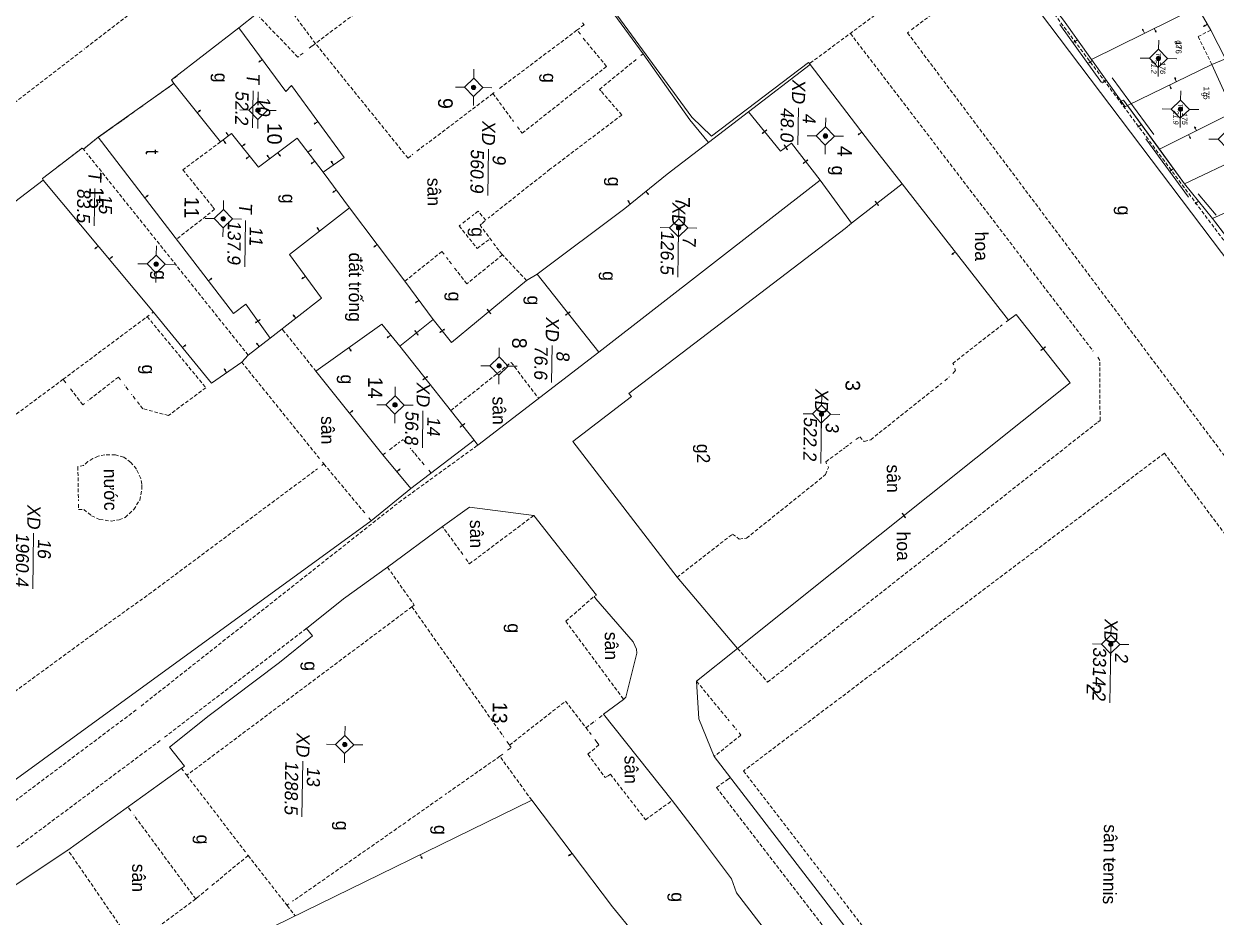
# Model space of a CAD drawing. Extents: x 601689 to 602595, y 1189742 to 1190763.
# Drawn here: x 601821 to 601902.7, y 1190564 to 1190625.3 of the extents above; entities that cross this region are included whole.
import ezdxf
from ezdxf.enums import TextEntityAlignment as Align

# ---------------------------------------------------------------- set-up
doc = ezdxf.new("R2010")
doc.units = 0
doc.header["$MEASUREMENT"] = 0
doc.linetypes.add('HIDDEN', pattern=[0.375, 0.25, -0.125])
for name, color, linetype in [('10', 250, 'Continuous'), ('11', 7, 'Continuous'), ('13', 7, 'Continuous'), ('14', 7, 'Continuous'), ('15', 7, 'Continuous'), ('16', 7, 'Continuous'), ('22', 7, 'Continuous'), ('53', 7, 'Continuous'), ('57', 7, 'Continuous')]:
    doc.layers.add(name, color=color, linetype=linetype)
doc.layers.get('0').off()
doc.styles.add('TXT', font='vnshx.shx')

# ---------------------------------------------------------------- blocks, each defined once
blk = doc.blocks.new('Q')
at = {"color": 7, "linetype": 'Continuous', "lineweight": 0, "style": 'TXT'}
for s, height, p in [('%%167o v%%207 th%%184ng 10 n%%168m 2001 %%174%%213n th%%184ng 5 n%%168m 2002', 0.5, (0, 5.4)), ('Ki%%211m tra th%%184ng      n%%168m', 0.5, (21, 5.4)), ('C%%172 quan %%174o v%%207: X%%221 nghi%%214p PTCN Tr%%190c %%174%%222a - B%%182n %%174%%229 ', 0.5, (0, 4.4)), ('C%%172 quan ki%%211m tra: C%%171ng ty XNK v%%181 t%%173 v%%202n d%%222ch v%%244 %%167o %%174%%185c B%%182n %%174%%229', 0.499998, (21, 4.4))]:
    blk.add_text(s, height=height, dxfattribs=at).set_placement(p)
blk = doc.blocks.new('NH3R')
at = {"layer": '16', "color": 7, "linetype": 'Continuous', "lineweight": 0}
for p, q in [((0, 0), (0.297, -0.005)), ((0.297, -0.005), (0.186, 0.031)), ((0.297, -0.005), (0.189, -0.033))]:
    blk.add_line(p, q, dxfattribs=at)
blk = doc.blocks.new('BDONG')
at = {"color": 7, "linetype": 'Continuous', "lineweight": 0}
for p, q in [((0, 0), (0, -1.508)), ((0, 0), (2.759, 0)), ((0.342, 0), (0.342, -1.508)), ((0.797, 0), (0.797, -1.508)), ((1.274, 0), (1.274, -1.508)), ((1.73, 0), (1.73, -1.508)), ((1.753, 0), (1.753, -1.508)), ((2.072, 0), (2.072, -1.508)), ((2.759, 0), (2.759, -1.508)), ((0, -0.308), (1.73, -0.308)), ((1.753, -0.308), (2.759, -0.308)), ((0, -0.458), (1.73, -0.458)), ((1.753, -0.458), (2.759, -0.458)), ((0, -0.608), (1.73, -0.608)), ((1.753, -0.608), (2.759, -0.608)), ((0, -0.758), (1.73, -0.758)), ((1.753, -0.758), (2.759, -0.758)), ((0, -0.908), (1.73, -0.908)), ((1.753, -0.908), (2.759, -0.908)), ((0, -1.058), (1.73, -1.058)), ((1.753, -1.058), (2.759, -1.058)), ((0, -1.208), (1.73, -1.208)), ((1.753, -1.208), (2.759, -1.208)), ((0, -1.358), (1.73, -1.358)), ((1.753, -1.358), (2.759, -1.358)), ((0, -1.508), (1.73, -1.508)), ((1.753, -1.508), (2.759, -1.508))]:
    blk.add_line(p, q, dxfattribs=at)
at = {"color": 7, "linetype": 'Continuous', "lineweight": 0, "style": 'TXT'}
blk.add_text('B%%182ng c%%184c th%%246a bi%%213n %%174%%233ng ', height=0.049998, rotation=359.99999, dxfattribs=at).set_placement((0.008, 0.046))
for s, height, p in [('(D%%239ng cho ch%%216nh l%%253 bi%%213n %%174%%233ng)', 0.054, (1.743, 0.05)), ('s%%232 TT', 0.05, (0.21, -0.099)), ('s%%232 hi%%214u', 0.049998, (0.639, -0.104)), ('s%%232 hi%%214u th%%246a', 0.049998, (1.135, -0.103)), ('s%%232 hi%%214u th%%246a', 0.049998, (1.612, -0.107)), ('s%%232 TT', 0.05, (1.936, -0.114)), ('s%%232 hi%%214u th%%246a b%%225', 0.049998, (2.559, -0.108)), ('Th%%246a th%%170m', 0.049998, (0.227, -0.214)), ('Th%%246a th%%170m', 0.049998, (0.63, -0.213)), ('g%%232c c%%241a th%%246a', 0.049998, (1.137, -0.187)), ('Th%%246a b%%225', 0.049998, (1.956, -0.203)), ('(ch%%216 %%174%%184nh s%%232 m%%233t l%%199n)', 0.049998, (2.638, -0.204)), ('m%%237i th%%170m', 0.049998, (1.101, -0.282)), ('l%%169n c%%203n', 0.049998, (1.56, -0.224))]:
    blk.add_text(s, height=height, rotation=359.99999, dxfattribs=at).set_placement(p, align=Align.CENTER)
blk = doc.blocks.new('BANG')
at = {"color": 7, "linetype": 'Continuous', "lineweight": 0, "xscale": 9.999585560760034, "yscale": 9.999585560760034, "rotation": 359.9999199552673}
blk.add_blockref('BDONG', (0, 0), dxfattribs=at)
blk = doc.blocks.new('*M2894289428942894')
at = {"layer": '13', "color": 3, "linetype": 'Continuous', "lineweight": 0}
blk.add_line((602224.231, 1189560.166), (602225.251, 1189560.166), dxfattribs=at)
at = {"layer": '13', "color": 3, "linetype": 'Continuous', "lineweight": 0, "style": 'TXT', "oblique": 7.60551}
for s, p in [('175', (602224.381, 1189560.466)), ('21.9', (602224.231, 1189559.866))]:
    blk.add_text(s, height=0.36, dxfattribs=at).set_placement(p, align=Align.MIDDLE_LEFT)
blk.add_text('T', height=0.36, dxfattribs=at).set_placement((602224.034, 1189560.166), align=Align.MIDDLE_RIGHT)
blk = doc.blocks.new('*M2898289828982898')
at = {"layer": '13', "color": 3, "linetype": 'Continuous', "lineweight": 0}
blk.add_line((602220.771, 1189558.608), (602221.791, 1189558.608), dxfattribs=at)
at = {"layer": '13', "color": 3, "linetype": 'Continuous', "lineweight": 0, "style": 'TXT', "oblique": 7.60551}
for s, p in [('176', (602220.921, 1189558.908)), ('31.2', (602220.771, 1189558.308))]:
    blk.add_text(s, height=0.36, dxfattribs=at).set_placement(p, align=Align.MIDDLE_LEFT)
blk.add_text('T', height=0.36, dxfattribs=at).set_placement((602220.574, 1189558.608), align=Align.MIDDLE_RIGHT)
blk = doc.blocks.new('CENTRD')
at = {"layer": '11', "linetype": 'Continuous', "lineweight": 0}
h = blk.add_hatch(color=2, dxfattribs=at)
edge = h.paths.add_edge_path()
edge.add_arc((0, 0), 0.15, 0, 360)
at = {"layer": '11', "color": 2, "linetype": 'Continuous', "lineweight": 0}
for p, q in [((0, 1.25), (0, 0.625)), ((-0.625, 0), (-1.25, 0)), ((0, 0.625), (-0.625, 0)), ((-0.625, 0), (0, -0.625)), ((0.625, 0), (0, 0.625)), ((0, -0.625), (0.625, 0)), ((1.25, 0), (0.625, 0)), ((0, -0.625), (0, -1.25))]:
    blk.add_line(p, q, dxfattribs=at)
blk.add_circle((0, 0), 0.15, dxfattribs=at)
blk = doc.blocks.new('NH3')
at = {"layer": '16', "color": 7, "linetype": 'Continuous', "lineweight": 0}
for p, q in [((-0.199, -0.002), (-0.113, 0.021)), ((0.197, -0.012), (0.107, 0.015)), ((-0.199, -0.002), (0.197, -0.012)), ((-0.199, -0.002), (-0.116, -0.035)), ((0.197, -0.012), (0.104, -0.027))]:
    blk.add_line(p, q, dxfattribs=at)
blk = doc.blocks.new('*M2913291329132913')
at = {"layer": '13', "color": 3, "linetype": 'Continuous', "lineweight": 0}
blk.add_line((602261.102, 1189555.921), (602264.928, 1189555.921), dxfattribs=at)
at = {"layer": '13', "color": 3, "linetype": 'Continuous', "lineweight": 0, "style": 'TXT', "oblique": 7.60551}
for s, p in [('2', (602261.478, 1189556.671)), ('3314.2', (602261.102, 1189555.171))]:
    blk.add_text(s, height=0.9, dxfattribs=at).set_placement(p, align=Align.MIDDLE_LEFT)
blk.add_text('XD', height=0.9, dxfattribs=at).set_placement((602260.807, 1189555.921), align=Align.MIDDLE_RIGHT)
blk = doc.blocks.new('*M2915291529152915')
at = {"layer": '13', "color": 3, "linetype": 'Continuous', "lineweight": 0}
blk.add_line((602245.61, 1189535.864), (602248.798, 1189535.864), dxfattribs=at)
at = {"layer": '13', "color": 3, "linetype": 'Continuous', "lineweight": 0, "style": 'TXT', "oblique": 7.60551}
for s, p in [('3', (602245.986, 1189536.614)), ('522.2', (602245.61, 1189535.114))]:
    blk.add_text(s, height=0.9, dxfattribs=at).set_placement(p, align=Align.MIDDLE_LEFT)
blk.add_text('XD', height=0.9, dxfattribs=at).set_placement((602245.315, 1189535.864), align=Align.MIDDLE_RIGHT)
blk = doc.blocks.new('*M2916291629162916')
at = {"layer": '13', "color": 3, "linetype": 'Continuous', "lineweight": 0}
blk.add_line((602226.534, 1189535.859), (602229.084, 1189535.859), dxfattribs=at)
at = {"layer": '13', "color": 3, "linetype": 'Continuous', "lineweight": 0, "style": 'TXT', "oblique": 7.60551}
for s, p in [('4', (602226.91, 1189536.609)), ('48.0', (602226.534, 1189535.109))]:
    blk.add_text(s, height=0.9, dxfattribs=at).set_placement(p, align=Align.MIDDLE_LEFT)
blk.add_text('XD', height=0.9, dxfattribs=at).set_placement((602226.239, 1189535.859), align=Align.MIDDLE_RIGHT)
blk = doc.blocks.new('*M2918291829182918')
at = {"layer": '13', "color": 3, "linetype": 'Continuous', "lineweight": 0}
blk.add_line((602232.978, 1189525.884), (602236.166, 1189525.884), dxfattribs=at)
at = {"layer": '13', "color": 3, "linetype": 'Continuous', "lineweight": 0, "style": 'TXT', "oblique": 7.60551}
for s, p in [('7', (602233.354, 1189526.634)), ('126.5', (602232.978, 1189525.134))]:
    blk.add_text(s, height=0.9, dxfattribs=at).set_placement(p, align=Align.MIDDLE_LEFT)
blk.add_text('XD', height=0.9, dxfattribs=at).set_placement((602232.683, 1189525.884), align=Align.MIDDLE_RIGHT)
blk = doc.blocks.new('*M2919291929192919')
at = {"layer": '13', "color": 3, "linetype": 'Continuous', "lineweight": 0}
blk.add_line((602242.63, 1189513.717), (602245.18, 1189513.717), dxfattribs=at)
at = {"layer": '13', "color": 3, "linetype": 'Continuous', "lineweight": 0, "style": 'TXT', "oblique": 7.60551}
for s, p in [('8', (602243.004, 1189514.467)), ('76.6', (602242.63, 1189512.967))]:
    blk.add_text(s, height=0.9, dxfattribs=at).set_placement(p, align=Align.MIDDLE_LEFT)
blk.add_text('XD', height=0.9, dxfattribs=at).set_placement((602242.335, 1189513.717), align=Align.MIDDLE_RIGHT)
blk = doc.blocks.new('*M2920292029202920')
at = {"layer": '13', "color": 3, "linetype": 'Continuous', "lineweight": 0}
blk.add_line((602223.552, 1189511.697), (602226.74, 1189511.697), dxfattribs=at)
at = {"layer": '13', "color": 3, "linetype": 'Continuous', "lineweight": 0, "style": 'TXT', "oblique": 7.60551}
for s, p in [('9', (602223.928, 1189512.447)), ('560.9', (602223.552, 1189510.947))]:
    blk.add_text(s, height=0.9, dxfattribs=at).set_placement(p, align=Align.MIDDLE_LEFT)
blk.add_text('XD', height=0.9, dxfattribs=at).set_placement((602223.257, 1189511.697), align=Align.MIDDLE_RIGHT)
blk = doc.blocks.new('*M2922292229222922')
at = {"layer": '13', "color": 3, "linetype": 'Continuous', "lineweight": 0}
blk.add_line((602245.408, 1189506.625), (602247.958, 1189506.625), dxfattribs=at)
at = {"layer": '13', "color": 3, "linetype": 'Continuous', "lineweight": 0, "style": 'TXT', "oblique": 7.60551}
for s, p in [('14', (602245.782, 1189507.375)), ('56.8', (602245.408, 1189505.875))]:
    blk.add_text(s, height=0.9, dxfattribs=at).set_placement(p, align=Align.MIDDLE_LEFT)
blk.add_text('XD', height=0.9, dxfattribs=at).set_placement((602245.113, 1189506.625), align=Align.MIDDLE_RIGHT)
blk = doc.blocks.new('*M2923292329232923')
at = {"layer": '13', "color": 3, "linetype": 'Continuous', "lineweight": 0}
blk.add_line((602268.742, 1189503.52), (602272.568, 1189503.52), dxfattribs=at)
at = {"layer": '13', "color": 3, "linetype": 'Continuous', "lineweight": 0, "style": 'TXT', "oblique": 7.60551}
for s, p in [('13', (602269.118, 1189504.27)), ('1288.5', (602268.742, 1189502.77))]:
    blk.add_text(s, height=0.9, dxfattribs=at).set_placement(p, align=Align.MIDDLE_LEFT)
blk.add_text('XD', height=0.9, dxfattribs=at).set_placement((602268.447, 1189503.52), align=Align.MIDDLE_RIGHT)
blk = doc.blocks.new('*M2924292429242924')
at = {"layer": '13', "color": 3, "linetype": 'Continuous', "lineweight": 0}
blk.add_line((602225.332, 1189496.94), (602227.882, 1189496.94), dxfattribs=at)
at = {"layer": '13', "color": 3, "linetype": 'Continuous', "lineweight": 0, "style": 'TXT', "oblique": 7.60551}
for s, p in [('10', (602225.706, 1189497.69)), ('52.2', (602225.332, 1189496.19))]:
    blk.add_text(s, height=0.9, dxfattribs=at).set_placement(p, align=Align.MIDDLE_LEFT)
blk.add_text('T', height=0.9, dxfattribs=at).set_placement((602224.843, 1189496.94), align=Align.MIDDLE_RIGHT)
blk = doc.blocks.new('*M2925292529252925')
at = {"layer": '13', "color": 3, "linetype": 'Continuous', "lineweight": 0}
blk.add_line((602232.808, 1189494.668), (602235.996, 1189494.668), dxfattribs=at)
at = {"layer": '13', "color": 3, "linetype": 'Continuous', "lineweight": 0, "style": 'TXT', "oblique": 7.60551}
for s, p in [('11', (602233.184, 1189495.418)), ('137.9', (602232.808, 1189493.918))]:
    blk.add_text(s, height=0.9, dxfattribs=at).set_placement(p, align=Align.MIDDLE_LEFT)
blk.add_text('T', height=0.9, dxfattribs=at).set_placement((602232.319, 1189494.668), align=Align.MIDDLE_RIGHT)
blk = doc.blocks.new('*M2926292629262926')
at = {"layer": '13', "color": 3, "linetype": 'Continuous', "lineweight": 0}
blk.add_line((602235.986, 1189490.113), (602238.536, 1189490.113), dxfattribs=at)
at = {"layer": '13', "color": 3, "linetype": 'Continuous', "lineweight": 0, "style": 'TXT', "oblique": 7.60551}
for s, p in [('15', (602236.362, 1189490.863)), ('83.5', (602235.986, 1189489.363))]:
    blk.add_text(s, height=0.9, dxfattribs=at).set_placement(p, align=Align.MIDDLE_LEFT)
blk.add_text('T', height=0.9, dxfattribs=at).set_placement((602235.497, 1189490.113), align=Align.MIDDLE_RIGHT)
blk = doc.blocks.new('*M2927292729272927')
at = {"layer": '13', "color": 3, "linetype": 'Continuous', "lineweight": 0}
blk.add_line((602255.794, 1189475.276), (602259.619, 1189475.276), dxfattribs=at)
at = {"layer": '13', "color": 3, "linetype": 'Continuous', "lineweight": 0, "style": 'TXT', "oblique": 7.60551}
for s, p in [('16', (602256.17, 1189476.026)), ('1960.4', (602255.794, 1189474.526))]:
    blk.add_text(s, height=0.9, dxfattribs=at).set_placement(p, align=Align.MIDDLE_LEFT)
blk.add_text('XD', height=0.9, dxfattribs=at).set_placement((602255.499, 1189475.276), align=Align.MIDDLE_RIGHT)
blk = doc.blocks.new('B')
at = {"color": 7, "linetype": 'Continuous', "lineweight": 0}
for p, q in [((0.8, 2.62), (0.801, 5.6)), ((0.62, 2.441), (0.96, 2.78)), ((0.62, -0.969), (0.96, -0.63)), ((0.8, -4.05), (0.8, -0.81))]:
    blk.add_line(p, q, dxfattribs=at)
for points in [[(0.801, 5.6), (0.53, 5.331), (0.8, 10.21), (1.04, 4.83), (0.801, 5.6)], [(0.8, -4.05), (0.531, -4.309), (0.53, -9.429)], [(0.8, -4.05), (1.04, -4.569), (1.04, -10.289)], [(0.53, -7.289), (0.8, -6.95), (1.04, -8.139)]]:
    blk.add_lwpolyline(points, dxfattribs=at)
for points in [[(0.801, 5.6), (0.8, 10.21), (1.04, 4.83)], [(0.8, -4.05), (0.8, -6.95), (1.04, -4.569), (1.04, -8.139)]]:
    blk.add_solid(points, dxfattribs=at)
at = {"color": 7, "linetype": 'Continuous', "lineweight": 0, "style": 'TXT'}
blk.add_text('B', height=1.815, rotation=359.99996, dxfattribs=at).set_placement((0, 0))

msp = doc.modelspace()

# ---------------------------------------------------------------- linework, layer by layer
at = {"layer": '10', "color": 7, "linetype": 'Continuous', "lineweight": 0}
for p, q in [((601901.428, 1190626.4), (601894.159, 1190622.82)), ((601894.159, 1190622.82), (601892.246, 1190625.516)), ((601874.873, 1190622.474), (601870.648, 1190619.212)), ((601902.415, 1190622.466), (601896.635, 1190619.646)), ((601902.415, 1190622.466), (601903.35, 1190622.863)), ((601903.89, 1190619.196), (601902.415, 1190622.466)), ((601831.263, 1190621.162), (601826.082, 1190617.473)), ((601870.648, 1190619.212), (601867.9, 1190617.11)), ((601898.824, 1190616.666), (601896.635, 1190619.646)), ((601903.89, 1190619.196), (601898.824, 1190616.666)), ((601908.102, 1190617.878), (601900.532, 1190614.291)), ((601900.532, 1190614.291), (601898.824, 1190616.666)), ((601841.49, 1190615.082), (601843.307, 1190612.636)), ((601909.514, 1190615.129), (601902.469, 1190611.895)), ((601875.564, 1190614.524), (601860.392, 1190602.732)), ((601877.704, 1190611.585), (601875.564, 1190614.524)), ((601881.181, 1190614.287), (601877.704, 1190611.585)), ((601902.469, 1190611.895), (601900.532, 1190614.291)), ((601905.75, 1190607.58), (601902.469, 1190611.895)), ((601856.155, 1190608.08), (601860.392, 1190602.732)), ((601849.033, 1190604.987), (601846.746, 1190603.139)), ((601846.746, 1190603.139), (601851.839, 1190596.709)), ((601847.513, 1190593.388), (601851.839, 1190596.709))]:
    msp.add_line(p, q, dxfattribs=at)
for points in [[(601874.873, 1190622.474), (601874.775, 1190622.595), (601868.115, 1190617.547), (601866.773, 1190618.855), (601852.922, 1190637.776), (601865.094, 1190647.41)], [(601835.725, 1190624.982), (601836.918, 1190625.935), (601838.595, 1190627.102), (601842.688, 1190630.186), (601852.642, 1190637.78), (601859.477, 1190628.616), (601863.422, 1190623.201), (601866.621, 1190618.667), (601867.9, 1190617.11)], [(601922.582, 1190550.746), (601938.308, 1190563.531), (601938.57, 1190563.698), (601924.142, 1190582.816), (601918.142, 1190590.849), (601916.876, 1190592.597), (601910.187, 1190601.499), (601905.658, 1190607.451), (601905.75, 1190607.58), (601902.469, 1190611.895), (601900.532, 1190614.291), (601896.351, 1190620.03), (601896.19, 1190619.952), (601892.246, 1190625.516), (601888.629, 1190630.176), (601887.511, 1190631.721)], [(601903.35, 1190622.863), (601902.347, 1190624.817), (601901.428, 1190626.4)], [(601835.725, 1190624.982), (601831.106, 1190621.404), (601831.263, 1190621.162)], [(601835.725, 1190624.982), (601838.936, 1190620.617), (601839.331, 1190621.022), (601842.934, 1190616.092), (601841.49, 1190615.082)], [(601881.181, 1190614.287), (601878.94, 1190617.148), (601874.873, 1190622.474)], [(601896.635, 1190619.646), (601896.474, 1190619.568), (601896.19, 1190619.952), (601894.159, 1190622.82)], [(601831.263, 1190621.162), (601834.459, 1190617.158), (601835.216, 1190617.728), (601837.055, 1190615.422), (601839.722, 1190617.406), (601841.49, 1190615.082)], [(601870.648, 1190619.212), (601872.852, 1190616.522), (601873.589, 1190617.061), (601875.564, 1190614.524)], [(601822.301, 1190614.544), (601822.253, 1190614.645), (601824.982, 1190616.738), (601825.062, 1190616.667), (601826.082, 1190617.473)], [(601826.082, 1190617.473), (601835.357, 1190605.385), (601836.186, 1190606.034), (601837.854, 1190603.7)], [(601867.9, 1190617.11), (601865.08, 1190614.948), (601862.177, 1190612.598), (601856.155, 1190608.08)], [(601822.301, 1190614.544), (601780.956, 1190582.9), (601780.997, 1190576.479), (601781.094, 1190576.208), (601783.763, 1190571.731), (601793.518, 1190553.816), (601796.093, 1190555.581), (601798.15, 1190556.883), (601798.004, 1190557.205), (601799.842, 1190558.49), (601844.783, 1190591.176), (601847.513, 1190593.388)], [(601822.301, 1190614.544), (601829.858, 1190605.481), (601833.851, 1190600.615), (601835.912, 1190602.057), (601836.358, 1190602.531), (601837.854, 1190603.7)], [(601881.181, 1190614.287), (601888.473, 1190604.937), (601888.998, 1190605.31), (601892.705, 1190600.639), (601869.904, 1190582.42)], [(601837.854, 1190603.7), (601841.372, 1190606.433), (601839.193, 1190609.443), (601843.307, 1190612.636)], [(601843.307, 1190612.636), (601847.098, 1190607.605), (601849.033, 1190604.987)], [(601877.704, 1190611.585), (601877.289, 1190611.211), (601862.443, 1190599.913), (601862.63, 1190599.701), (601858.608, 1190596.616), (601865.76, 1190587.298), (601869.904, 1190582.42)], [(601849.033, 1190604.987), (601850.291, 1190603.4), (601855.439, 1190607.66), (601856.155, 1190608.08)], [(601847.513, 1190593.388), (601845.584, 1190595.694), (601841.003, 1190601.427), (601845.507, 1190604.666), (601846.746, 1190603.139)], [(601851.839, 1190596.709), (601852.104, 1190596.365), (601860.392, 1190602.732)], [(601882.263, 1190549.499), (601869.824, 1190565.65), (601869.478, 1190566.625), (601867.218, 1190569.626), (601865.42, 1190571.991), (601860.722, 1190577.906), (601862.095, 1190578.927), (601862.248, 1190579.075), (601862.999, 1190582.095), (601862.983, 1190582.375), (601862.74, 1190582.869), (601860.18, 1190585.823), (601860.062, 1190585.985), (601860.223, 1190586.073), (601855.928, 1190591.533), (601851.536, 1190592.103), (601849.667, 1190590.789), (601845.909, 1190587.99), (601842.899, 1190585.82), (601840.351, 1190583.785), (601840.775, 1190583.29), (601838.499, 1190581.461), (601833.688, 1190577.816), (601830.959, 1190575.654), (601832.001, 1190574.349), (601824.001, 1190568.589), (601809.882, 1190559.192)], [(601869.904, 1190582.42), (601867.093, 1190580.168), (601867.258, 1190577.596), (601868.292, 1190575.001), (601892.58, 1190543.387), (601912.807, 1190559.2), (601915.152, 1190560.979), (601917.087, 1190558.452), (601916.694, 1190558.147)], [(601886.345, 1190532.872), (601876.997, 1190544.711), (601874.277, 1190548.339), (601873.411, 1190549.4), (601866.553, 1190558.345), (601865.914, 1190559.083), (601861.331, 1190564.706), (601855.79, 1190572.014), (601820.482, 1190554.737), (601796.814, 1190543.331)]]:
    msp.add_lwpolyline(points, dxfattribs=at)
at = {"layer": '14', "color": 6, "linetype": 'HIDDEN', "lineweight": 0}
for p, q in [((601888.606, 1190629.966), (601881.766, 1190624.81)), ((601911.085, 1190599.897), (601888.724, 1190629.805)), ((601882.614, 1190628.298), (601874.996, 1190622.642)), ((601840.971, 1190623.899), (601838.939, 1190626.647)), ((601839.759, 1190622.976), (601837.136, 1190625.712)), ((601858.884, 1190624.813), (601853.59, 1190620.826)), ((601859.38, 1190625.197), (601859.208, 1190625.08)), ((601859.282, 1190625.329), (601859.38, 1190625.197)), ((601881.644, 1190624.712), (601881.553, 1190624.643)), ((601902.347, 1190624.817), (601901.471, 1190624.39)), ((601847.314, 1190616.041), (601840.971, 1190623.899)), ((601860.921, 1190622.335), (601859.277, 1190624.329)), ((601877.642, 1190624.596), (601894.275, 1190602.807)), ((601881.553, 1190624.643), (601881.671, 1190624.481)), ((601903.739, 1190595.017), (601881.671, 1190624.481)), ((601902.415, 1190622.466), (601901.471, 1190624.39)), ((601840.122, 1190623.251), (601839.759, 1190622.976)), ((601840.547, 1190623.585), (601840.769, 1190623.752)), ((601863.281, 1190623.083), (601863.422, 1190623.201)), ((601855.138, 1190617.755), (601860.921, 1190622.335)), ((601860.439, 1190620.762), (601863.018, 1190622.867)), ((601874.834, 1190622.524), (601874.996, 1190622.642)), ((601861.965, 1190619.001), (601860.439, 1190620.762)), ((601860.439, 1190620.762), (601860.527, 1190620.661)), ((601853.135, 1190620.472), (601848.557, 1190616.994)), ((601853.226, 1190620.541), (601853.135, 1190620.472)), ((601853.135, 1190620.472), (601854.548, 1190618.553)), ((601861.965, 1190619.001), (601857.044, 1190615.278)), ((601854.814, 1190618.199), (601855.138, 1190617.755)), ((601825.16, 1190616.546), (601825.062, 1190616.667)), ((601847.92, 1190616.524), (601848.507, 1190616.995)), ((601836.358, 1190602.531), (601825.278, 1190616.394)), ((601847.314, 1190616.041), (601847.648, 1190616.308)), ((601857.044, 1190615.278), (601852.808, 1190611.926)), ((601851.558, 1190611.973), (601851.073, 1190611.59)), ((601853.538, 1190609.726), (601853.184, 1190610.201)), ((601850.295, 1190608.79), (601849.95, 1190609.225)), ((601829.434, 1190605.177), (601833.457, 1190600.301)), ((601829.747, 1190605.402), (601829.858, 1190605.481)), ((601838.85, 1190604.117), (601838.673, 1190604.34)), ((601888.312, 1190604.809), (601888.473, 1190604.937)), ((601841.003, 1190601.427), (601838.85, 1190604.117)), ((601835.912, 1190602.057), (601841.261, 1190595.424)), ((601850.247, 1190598.741), (601854.382, 1190602.034)), ((601854.382, 1190602.034), (601856.278, 1190599.557)), ((601894.735, 1190602.17), (601894.55, 1190602.483)), ((601894.75, 1190598.061), (601894.735, 1190602.17)), ((601884.106, 1190600.777), (601884.43, 1190601.042)), ((601828.125, 1190600.164), (601827.869, 1190600.498)), ((601883.48, 1190600.275), (601883.904, 1190600.619)), ((601828.616, 1190599.517), (601828.361, 1190599.851)), ((601894.75, 1190598.061), (601894.588, 1190597.932)), ((601846.049, 1190596.038), (601846.757, 1190596.578)), ((601846.877, 1190596.667), (601846.979, 1190596.745)), ((601847.186, 1190596.502), (601846.979, 1190596.745)), ((601847.746, 1190595.825), (601847.471, 1190596.149)), ((601876.566, 1190595.67), (601877.253, 1190596.181)), ((601877.303, 1190596.22), (601877.728, 1190596.534)), ((601845.584, 1190595.694), (601845.766, 1190595.832)), ((601848.416, 1190595.015), (601847.776, 1190595.785)), ((601899.159, 1190595.809), (601870.308, 1190574.014)), ((601899.159, 1190595.809), (601920.43, 1190567.377)), ((601829.553, 1190586.134), (601841.111, 1190594.746)), ((601841.404, 1190594.972), (601841.546, 1190595.07)), ((601841.447, 1190595.191), (601841.546, 1190595.07)), ((601841.546, 1190595.07), (601844.419, 1190591.62)), ((601848.897, 1190594.449), (601848.691, 1190594.702)), ((601844.635, 1190591.368), (601844.714, 1190591.267)), ((601844.714, 1190591.257), (601844.783, 1190591.176)), ((601851.522, 1190588.222), (601855.756, 1190591.404)), ((601855.756, 1190591.404), (601855.928, 1190591.533)), ((601851.072, 1190588.859), (601849.667, 1190590.789)), ((601851.277, 1190588.556), (601851.405, 1190588.384)), ((601851.463, 1190588.293), (601851.522, 1190588.222)), ((601825.564, 1190583.279), (601829.553, 1190586.134)), ((601858.129, 1190584.282), (601860.062, 1190585.985)), ((601858.129, 1190584.282), (601862.017, 1190579.028)), ((601817.623, 1190577.457), (601825.564, 1190583.279)), ((601867.093, 1190580.168), (601869.336, 1190577.448)), ((601862.017, 1190579.028), (601862.095, 1190578.927)), ((601859.852, 1190577.228), (601860.155, 1190577.464)), ((601860.418, 1190577.67), (601860.722, 1190577.906)), ((601853.615, 1190576.724), (601853.89, 1190576.33)), ((601859.519, 1190576.972), (601859.872, 1190576.508)), ((601869.552, 1190577.184), (601869.837, 1190576.841)), ((601854.39, 1190575.632), (601854.272, 1190575.794)), ((601860.127, 1190576.174), (601860.284, 1190575.962)), ((601853.612, 1190575.024), (601852.187, 1190574.033)), ((601853.612, 1190575.024), (601853.813, 1190575.181)), ((601853.818, 1190574.731), (601853.612, 1190575.024)), ((601854.137, 1190575.436), (601854.39, 1190575.632)), ((601831.917, 1190574.021), (601831.78, 1190574.193)), ((601855.79, 1190572.014), (601853.818, 1190574.731)), ((601870.308, 1190574.014), (601892.474, 1190545.148)), ((601832.143, 1190573.717), (601836.22, 1190568.401)), ((601852.108, 1190573.973), (601849.866, 1190572.405)), ((601849.663, 1190572.248), (601847.281, 1190570.59)), ((601828.309, 1190571.28), (601828.142, 1190571.512)), ((601847.159, 1190570.492), (601839.404, 1190565.078)), ((601835.77, 1190567.738), (601834.425, 1190566.626)), ((601836.357, 1190568.219), (601835.78, 1190567.738)), ((601836.377, 1190568.199), (601836.357, 1190568.219)), ((601833.616, 1190565.947), (601832.979, 1190565.426)), ((601834.345, 1190566.557), (601833.829, 1190566.134)), ((601839.152, 1190564.902), (601839.011, 1190564.803)), ((601839.061, 1190564.832), (601839.021, 1190564.802))]:
    msp.add_line(p, q, dxfattribs=at)
for points in [[(601840.769, 1190623.752), (601845.124, 1190627.052), (601844.801, 1190627.487), (601848.903, 1190630.541), (601849.109, 1190630.288)], [(601859.141, 1190624.55), (601858.884, 1190624.813), (601859.38, 1190625.197)], [(601834.459, 1190617.158), (601831.882, 1190615.243), (601833.907, 1190612.726)], [(601833.937, 1190612.685), (601834.055, 1190612.534), (601831.457, 1190610.489)], [(601852.392, 1190611.572), (601852.636, 1190611.779), (601852.124, 1190612.405), (601851.7, 1190612.081)], [(601850.921, 1190611.473), (601850.82, 1190611.393), (601852.05, 1190609.857), (601852.898, 1190610.485)], [(601853.056, 1190610.372), (601852.251, 1190611.454), (601852.352, 1190611.543)], [(601849.783, 1190609.448), (601849.636, 1190609.64), (601847.098, 1190607.605)], [(601853.783, 1190609.403), (601851.346, 1190607.426), (601850.422, 1190608.608)], [(601855.439, 1190607.66), (601853.724, 1190609.484), (601853.587, 1190609.666)], [(601823.674, 1190600.875), (601829.363, 1190605.118), (601829.595, 1190605.295)], [(601884.721, 1190601.868), (601884.652, 1190601.969), (601888.039, 1190604.603)], [(601827.594, 1190600.851), (601827.457, 1190601.033), (601825.364, 1190599.402)], [(601884.663, 1190601.269), (601884.835, 1190601.466), (601884.798, 1190601.637)], [(601823.852, 1190600.642), (601823.674, 1190600.875), (601816.339, 1190595.426)], [(601825.132, 1190599.215), (601825.021, 1190599.126), (601824.117, 1190600.31)], [(601833.457, 1190600.301), (601830.891, 1190598.396), (601829.127, 1190598.861), (601828.763, 1190599.335)], [(601878.021, 1190596.75), (601878.284, 1190596.936), (601878.589, 1190596.612), (601879.031, 1190596.736), (601883.419, 1190600.235)], [(601869.904, 1190582.42), (601871.962, 1190580.112), (601894.588, 1190597.932)], [(601824.727, 1190592.31), (601824.733, 1190591.95), (601825.083, 1190591.946), (601825.626, 1190591.518), (601826.173, 1190591.261), (601826.961, 1190591.159), (601827.503, 1190591.232), (601827.915, 1190591.406), (601828.512, 1190591.939), (601828.921, 1190592.593), (601829.072, 1190593.391), (601829.066, 1190593.691), (601828.992, 1190594.072), (601828.69, 1190594.717), (601828.317, 1190595.181), (601827.831, 1190595.528), (601827.253, 1190595.706), (601826.533, 1190595.706), (601826.073, 1190595.602), (601825.71, 1190595.437), (601825.367, 1190595.232), (601825.073, 1190594.966), (601824.682, 1190594.881), (601824.72, 1190592.54)], [(601876.008, 1190595.088), (601875.95, 1190595.218), (601876.475, 1190595.611)], [(601865.76, 1190587.298), (601869.561, 1190590.266), (601870.017, 1190589.919), (601870.518, 1190589.982), (601875.938, 1190594.338), (601876.134, 1190594.836), (601876.105, 1190594.886)], [(601845.909, 1190587.99), (601847.744, 1190585.394), (601847.582, 1190585.276), (601853.516, 1190576.854)], [(601847.582, 1190585.276), (601832.143, 1190573.717), (601832.044, 1190573.839)], [(601854.096, 1190576.047), (601854.272, 1190575.794), (601858.113, 1190578.802)], [(601858.113, 1190578.802), (601859.519, 1190576.972), (601859.953, 1190577.307)], [(601870.014, 1190576.629), (601870.133, 1190576.477), (601868.292, 1190575.001)], [(601860.284, 1190575.962), (601860.403, 1190575.81), (601859.644, 1190575.16), (601860.832, 1190573.565), (601861.023, 1190573.692)], [(601861.023, 1190573.692), (601861.185, 1190573.8), (601863.593, 1190570.676), (601865.42, 1190571.991)], [(601832.949, 1190565.397), (601832.757, 1190565.238), (601828.525, 1190570.987)], [(601832.757, 1190565.238), (601828.492, 1190562.067), (601824.001, 1190568.589)], [(601836.318, 1190568.27), (601836.357, 1190568.219), (601839.031, 1190564.782), (601839.57, 1190564.075)]]:
    msp.add_lwpolyline(points, dxfattribs=at)
msp.add_point((601855.439, 1190607.66), dxfattribs=at)
at = {"layer": '22', "color": 7, "linetype": 'HIDDEN', "lineweight": 0}
for p, q in [((601831.263, 1190621.162), (601826.082, 1190617.473)), ((601827.991, 1190618.827), (601826.082, 1190617.473)), ((601825.062, 1190616.667), (601826.082, 1190617.473)), ((601823.274, 1190615.431), (601824.982, 1190616.738)), ((601824.982, 1190616.738), (601825.062, 1190616.667)), ((601846.69, 1190592.439), (601852.104, 1190596.365)), ((601851.963, 1190596.257), (601852.104, 1190596.365)), ((601829.017, 1190578.471), (601846.69, 1190592.439)), ((601830.618, 1190576.329), (601840.351, 1190583.785)), ((601815.882, 1190568.591), (601828.744, 1190578.254)), ((601817.493, 1190566.538), (601830.386, 1190576.152)), ((601868.463, 1190572.88), (601869.382, 1190573.546)), ((601869.22, 1190573.429), (601869.402, 1190573.556)), ((601868.463, 1190572.88), (601891.671, 1190542.71)), ((601868.463, 1190572.88), (601891.671, 1190542.71))]:
    msp.add_line(p, q, dxfattribs=at)
for points in [[(601862.542, 1190652.305), (601833.544, 1190629.992), (601828.107, 1190625.815), (601825.125, 1190623.526)], [(601824.973, 1190623.409), (601816.282, 1190616.727), (601775.844, 1190585.69)], [(601831.48, 1190621.689), (601831.106, 1190621.404), (601831.263, 1190621.162)]]:
    msp.add_lwpolyline(points, dxfattribs=at)
at = {"layer": '57', "color": 172, "linetype": 'Continuous', "lineweight": 0}
for p, q in [((601905.209, 1190606.727), (601888.796, 1190628.483)), ((601894.857, 1190621.23), (601892.002, 1190625.22)), ((601898.449, 1190617.67), (601895.572, 1190621.56)), ((601900.82, 1190613.368), (601897.884, 1190617.358)), ((601902.703, 1190612.142), (601901.473, 1190613.589))]:
    msp.add_line(p, q, dxfattribs=at)

# ---------------------------------------------------------------- block references
at = {"color": 7, "linetype": 'Continuous', "lineweight": 0, "xscale": 2.5, "yscale": 2.5, "rotation": 269.1680420500809}
msp.add_blockref('Q', (601810.171, 1190627.77), dxfattribs=at)
at = {"color": 7, "linetype": 'Continuous', "lineweight": 0}
for name, p, rotation in [('BANG', (601886.35, 1190603.215), 269.2144660607985), ('B', (601820.19, 1190572.092), 269.214199256255)]:
    msp.add_blockref(name, p, dxfattribs=dict(at, rotation=rotation))
at = {"layer": '11', "color": 2, "linetype": 'Continuous', "lineweight": 0, "rotation": 269.1680420500809}
for p in [(601898.755, 1190622.882), (601851.81, 1190620.895), (601837.029, 1190619.33), (601900.262, 1190619.4), (601875.926, 1190617.562), (601903.464, 1190617.333), (601834.648, 1190611.887), (601865.858, 1190611.264), (601830.048, 1190608.775), (601853.553, 1190601.79), (601846.421, 1190599.116), (601875.654, 1190598.488), (601895.484, 1190582.706), (601842.977, 1190575.828)]:
    msp.add_blockref('CENTRD', p, dxfattribs=at)
at = {"layer": '13', "color": 3, "linetype": 'Continuous', "lineweight": 0, "rotation": 269.1680420500809}
for name, p in [('*M2898289828982898', (-578790.27, 1810052.359)), ('*M2924292429242924', (-578790.606, 1810053.884)), ('*M2916291629162916', (-578792.118, 1810054.487)), ('*M2894289428942894', (-578790.27, 1810052.359)), ('*M2920292029202920', (-578789.254, 1810048.32)), ('*M2926292629262926', (-578794.472, 1810057.731)), ('*M2925292529252925', (-578788.749, 1810052.426)), ('*M2918291829182918', (-578790.27, 1810052.359)), ('*M2919291929192919', (-578786.624, 1810053.96)), ('*M2922292229222922', (-578788.349, 1810052.152)), ('*M2915291529152915', (-578790.27, 1810052.359)), ('*M2927292729272927', (-578783.541, 1810053.692)), ('*M2913291329132913', (-578790.27, 1810052.359)), ('*M2923292329232923', (-578793.147, 1810051.417))]:
    msp.add_blockref(name, p, dxfattribs=at)
at = {"layer": '16', "color": 7, "linetype": 'Continuous', "lineweight": 0}
for name, p, rotation in [('NH3R', (601897.794, 1190624.61), 116.1849579985979), ('NH3R', (601898.468, 1190624.941), 296.1849579985979), ('NH3R', (601902.112, 1190625.221), 210.1209085104239), ('NH3R', (601893.198, 1190624.163), 215.217326383642), ('NH3R', (601832.856, 1190619.161), 38.59076993487491), ('NH3R', (601897.588, 1190618.343), 216.3297186172696), ('NH3R', (601901.362, 1190617.931), 116.5491421037124), ('NH3R', (601901.362, 1190617.931), 116.5491421037124), ('NH3R', (601878.42, 1190617.825), 217.3650395198031), ('NH3R', (601900.819, 1190617.658), 296.5491421037126), ('NH3R', (601835.914, 1190616.848), 38.57180994540207), ('NH3R', (601836.445, 1190616.181), 218.5718099454021), ('NH3R', (601837.822, 1190616.012), 126.6346863402396), ('NH3R', (601838.388, 1190616.414), 306.6346863402395), ('NH3R', (601842.404, 1190613.859), 216.6114728049134), ('NH3R', (601863.624, 1190613.778), 308.9998828213645), ('NH3R', (601862.552, 1190612.893), 126.8740283829643), ('NH3', (601879.443, 1190612.941), 127.8548094140049), ('NH3R', (601841.255, 1190611.045), 127.8206417627167), ('NH3R', (601845.203, 1190610.12), 216.99250440065), ('NH3R', (601884.827, 1190609.607), 217.9498955767844), ('NH3R', (601846.127, 1190603.897), 219.0568972947488), ('NH3R', (601831.855, 1190603.053), 39.38279513844614), ('NH3', (601890.847, 1190602.974), 218.4317120919422), ('NH3', (601851.042, 1190597.729), 38.08252542591139), ('NH3R', (601848.148, 1190568.278), 296.0726760094604)]:
    msp.add_blockref(name, p, dxfattribs=dict(at, rotation=rotation))
for name, p, xscale, yscale, rotation in [('NH3R', (601837.336, 1190622.799), 0.9999987332239172, 0.9999987332239172, 216.3371362451409), ('NH3R', (601894.218, 1190622.739), 1.000002589438019, 1.000002589438019, 215.3307843499496), ('NH3R', (601899.979, 1190621.3), 1.000002388979697, 1.000002388979697, 111.8926994899287), ('NH3R', (601895.169, 1190621.386), 1.000002106761546, 1.000002106761546, 215.4359650852884), ('NH3R', (601899.515, 1190621.066), 1.000002388979697, 1.000002388979697, 291.8926994899288), ('NH3R', (601841.128, 1190618.556), 1.000001417034364, 1.000001417034364, 216.1621105327796), ('NH3R', (601835.014, 1190617.57), 0.9999986606145568, 0.9999986606145568, 126.9314527472484), ('NH3', (601871.75, 1190617.867), 0.9999983168123602, 0.9999983168123602, 39.31443846265866), ('NH3R', (601834.651, 1190617.295), 0.9999986606145568, 0.9999986606145568, 306.9314527472484), ('NH3R', (601840.449, 1190616.456), 1.000002055793136, 1.000002055793136, 37.26245060325311), ('NH3', (601873.225, 1190616.786), 0.99999881696808, 0.99999881696808, 306.2080014738674), ('NH3R', (601840.92, 1190615.829), 1.000002055793136, 1.000002055793136, 217.262450603253), ('NH3R', (601842.207, 1190615.592), 0.9999983423129244, 0.9999983423129244, 124.9794634203958), ('NH3', (601874.571, 1190615.798), 0.9999986148393232, 0.9999986148393232, 217.9041443507971), ('NH3R', (601899.796, 1190615.322), 0.9999987274559348, 0.9999987274559348, 216.7699659658544), ('NH3R', (601829.266, 1190613.329), 1.000001263164076, 1.000001263164076, 37.49746413963097), ('NH3R', (601901.496, 1190613.098), 0.9999980571554291, 0.9999980571554291, 218.9430391264693), ('NH3R', (601826.08, 1190610.013), 1.000001002033392, 1.000001002033392, 219.8180989257107), ('NH3R', (601826.828, 1190609.112), 1.000001263164076, 1.000001263164076, 37.49746413963097), ('NH3R', (601833.627, 1190607.639), 1.000001263164076, 1.000001263164076, 37.49746413963097), ('NH3R', (601840.282, 1190607.938), 1.0000010487843, 1.0000010487843, 215.8996815020479), ('NH3R', (601848.06, 1190606.292), 0.9999968456065071, 0.9999968456065071, 216.4705957026603), ('NH3R', (601839.613, 1190605.067), 1.000001373742086, 1.000001373742086, 127.8356421901271), ('NH3', (601852.87, 1190605.525), 1.000001378957108, 1.000001378957108, 309.6018086150639), ('NH3', (601858.268, 1190605.401), 0.9999986334876894, 0.9999986334876894, 38.38600136771585), ('NH3', (601837.019, 1190604.863), 1.000002625726294, 1.000002625726294, 35.56345000832896), ('NH3', (601849.661, 1190604.189), 0.9999982755907832, 0.9999982755907832, 218.4049614235881), ('NH3', (601847.889, 1190604.063), 1.000001494132132, 1.000001494132132, 128.9699579375392), ('NH3R', (601837.106, 1190603.121), 0.9999986438852378, 0.9999986438852378, 128.0140230455875), ('NH3R', (601843.256, 1190603.047), 1.000001199228534, 1.000001199228534, 305.7128101119515), ('NH3R', (601834.881, 1190601.341), 1.000001419961715, 1.000001419961715, 124.9901940247899), ('NH3', (601848.497, 1190600.945), 1.000001896285086, 1.000001896285086, 218.510968687311), ('NH3R', (601843.294, 1190598.556), 0.999998927210256, 0.999998927210256, 38.63265138413563), ('NH3R', (601846.549, 1190594.541), 0.9999972323764076, 0.9999972323764076, 39.90132811475393), ('NH3', (601881.3, 1190591.534), 1.000002126602473, 1.000002126602473, 128.6248978395555), ('NH3R', (601858.561, 1190568.365), 0.9999980265807636, 0.9999980265807636, 217.1708152162393)]:
    msp.add_blockref(name, p, dxfattribs=dict(at, xscale=xscale, yscale=yscale, rotation=rotation))

# ---------------------------------------------------------------- texts
at = {"layer": '15', "color": 7, "linetype": 'Continuous', "lineweight": 0, "style": 'TXT'}
for s, height, rotation, p in [('g2', 0.36, 270.56439, (601900.147, 1190624.122)), ('g', 0.9, 270.56439, (601834.493, 1190621.899)), ('g', 0.9, 270.56439, (601857.015, 1190621.881)), ('g', 0.36, 270.56439, (601901.978, 1190620.547)), ('t', 0.9, 270.56438, (601829.79, 1190616.634)), ('g', 0.9, 270.56439, (601876.808, 1190615.529)), ('s%%169n ', 0.9, 270.56439, (601849.085, 1190614.698)), ('g', 0.9, 270.56439, (601861.457, 1190614.769)), ('g', 0.9, 270.56439, (601839.129, 1190613.596)), ('g', 0.9, 270.56439, (601896.402, 1190612.79)), ('g', 0.9, 270.56439, (601852.108, 1190611.307)), ('hoa', 0.9, 270.56439, (601886.617, 1190611.004)), ('%%174%%202t tr%%232ng', 0.9, 269.92751, (601843.714, 1190609.567)), ('g', 0.9, 270.56439, (601830.337, 1190608.366)), ('g', 0.9, 270.56439, (601861.098, 1190608.294)), ('g', 0.9, 270.56439, (601850.518, 1190606.889)), ('g', 0.9, 270.56439, (601855.935, 1190606.624)), ('g', 0.9, 270.56439, (601829.518, 1190601.886)), ('g', 0.9, 270.56439, (601843.14, 1190601.209)), ('s%%169n ', 0.9, 270.56439, (601853.55, 1190599.697)), ('s%%169n ', 0.9, 270.56439, (601841.8, 1190598.358)), ('g2', 0.9, 270.56439, (601867.556, 1190596.454)), ('n%%173%%237c', 0.9, 270.56439, (601826.91, 1190594.742)), ('s%%169n ', 0.9, 270.56439, (601880.577, 1190595.036)), ('s%%169n ', 0.9, 270.56439, (601852.004, 1190591.238)), ('hoa', 0.9, 270.56439, (601881.265, 1190590.437)), ('g', 0.9, 270.56439, (601854.586, 1190584.142)), ('s%%169n ', 0.9, 270.56439, (601861.249, 1190583.561)), ('g', 0.9, 270.56439, (601840.65, 1190581.542)), ('s%%169n ', 0.9, 270.56439, (601862.602, 1190575.071)), ('g', 0.9, 270.56439, (601842.81, 1190570.603)), ('g', 0.9, 270.56439, (601849.547, 1190570.31)), ('s%%169n tennis', 0.9, 269.21439, (601895.47, 1190570.359)), ('g', 0.9, 270.56439, (601833.257, 1190569.654)), ('s%%169n', 0.9, 269.21439, (601828.859, 1190567.653)), ('g', 0.9, 270.56439, (601865.805, 1190565.698))]:
    msp.add_text(s, height=height, rotation=rotation, dxfattribs=at).set_placement(p, align=Align.MIDDLE_LEFT)
at = {"layer": '53', "color": 200, "linetype": 'Continuous', "lineweight": 0, "style": 'TXT'}
for s, height, p in [('176', 0.4, (601900.146, 1190624.087)), ('175', 0.4, (601902.054, 1190620.951)), ('9', 1, (601849.88, 1190620.167)), ('10', 1, (601838.176, 1190618.468)), ('4', 1, (601877.246, 1190616.881)), ('15', 1, (601825.966, 1190614.055)), ('11', 1, (601832.497, 1190613.405)), ('7', 1, (601866.148, 1190613.383)), ('8', 1, (601854.955, 1190603.727)), ('14', 1, (601845.078, 1190601.042)), ('3', 1, (601877.806, 1190600.822)), ('2', 1, (601894.332, 1190580.015)), ('13', 1, (601853.623, 1190578.753))]:
    msp.add_text(s, height=height, rotation=269.21439, dxfattribs=at).set_placement(p, align=Align.MIDDLE_LEFT)

doc.saveas('drawing.dxf')
